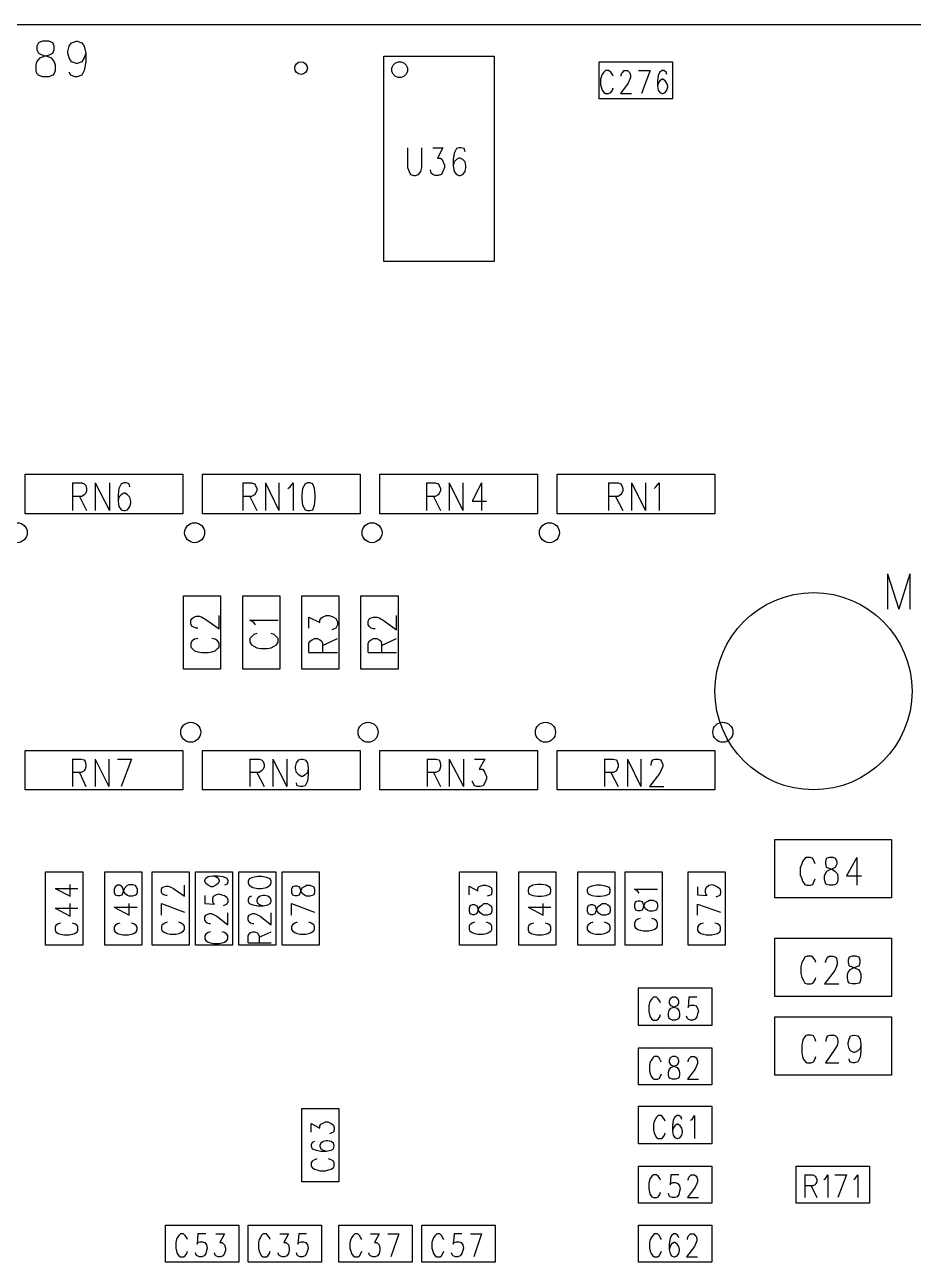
# Model space of a CAD drawing. Extents: x 11.9 to 28.1, y 10.8 to 21.2.
# Drawn here: x 16.382 to 17.509, y 16.211 to 17.78 of the extents above; entities that cross this region are included whole.
import ezdxf

# ---------------------------------------------------------------- set-up
doc = ezdxf.new("R2010")
doc.units = 0
doc.header["$MEASUREMENT"] = 0
doc.layers.add('LAYNR1', color=2, linetype='Continuous')

msp = doc.modelspace()

# ---------------------------------------------------------------- linework, layer by layer
at = {"layer": 'LAYNR1', "color": 7}
for points in [[(18.702, 17.78), (16.345, 17.78)], [(16.404, 17.714), (16.399, 17.716), (16.397, 17.718), (16.396, 17.722), (16.396, 17.729), (16.397, 17.733), (16.401, 17.738), (16.406, 17.74), (16.413, 17.742), (16.417, 17.744), (16.419, 17.748)], [(16.404, 17.759), (16.399, 17.757), (16.397, 17.753), (16.397, 17.748)], [(16.397, 17.748), (16.399, 17.744), (16.403, 17.742), (16.41, 17.74), (16.415, 17.738), (16.419, 17.733), (16.42, 17.729), (16.42, 17.722), (16.419, 17.718), (16.417, 17.716), (16.412, 17.714)], [(16.419, 17.748), (16.419, 17.753), (16.417, 17.757), (16.412, 17.759), (16.404, 17.759)], [(16.447, 17.731), (16.441, 17.733), (16.438, 17.738), (16.436, 17.744), (16.436, 17.746), (16.438, 17.753), (16.441, 17.757), (16.447, 17.759), (16.448, 17.759), (16.454, 17.757), (16.457, 17.753), (16.459, 17.744), (16.459, 17.733), (16.457, 17.722), (16.454, 17.716), (16.448, 17.714)], [(16.448, 17.731), (16.447, 17.731)], [(16.459, 17.744), (16.457, 17.738), (16.454, 17.733), (16.448, 17.731)], [(16.837, 17.74), (16.977, 17.74)], [(16.837, 17.48), (16.837, 17.74)], [(16.977, 17.74), (16.977, 17.48)], [(17.11, 17.733), (17.203, 17.733)], [(17.11, 17.686), (17.11, 17.733)], [(17.203, 17.733), (17.203, 17.686)], [(16.445, 17.714), (16.44, 17.716), (16.438, 17.72)], [(17.128, 17.715), (17.127, 17.717), (17.125, 17.72), (17.122, 17.722), (17.118, 17.722), (17.116, 17.72), (17.114, 17.717), (17.113, 17.715), (17.112, 17.711), (17.112, 17.704), (17.113, 17.7), (17.114, 17.697), (17.116, 17.694), (17.118, 17.693), (17.122, 17.693), (17.125, 17.694), (17.127, 17.697), (17.128, 17.7)], [(17.14, 17.72), (17.142, 17.722), (17.146, 17.722), (17.148, 17.72), (17.149, 17.719), (17.15, 17.716), (17.15, 17.713), (17.149, 17.711), (17.147, 17.706), (17.137, 17.693), (17.151, 17.693)], [(17.138, 17.715), (17.138, 17.716), (17.139, 17.719), (17.14, 17.72)], [(17.16, 17.722), (17.175, 17.722)], [(17.175, 17.722), (17.164, 17.693)], [(17.185, 17.716), (17.184, 17.709), (17.184, 17.702), (17.185, 17.697)], [(17.196, 17.717), (17.195, 17.72), (17.192, 17.722), (17.19, 17.722), (17.187, 17.72), (17.185, 17.716)], [(16.412, 17.714), (16.404, 17.714)], [(16.448, 17.714), (16.445, 17.714)], [(17.185, 17.706), (17.184, 17.702)], [(17.196, 17.706), (17.194, 17.709), (17.191, 17.711), (17.19, 17.711), (17.187, 17.709), (17.185, 17.706)], [(17.196, 17.697), (17.197, 17.701), (17.197, 17.702), (17.196, 17.706)], [(17.203, 17.686), (17.11, 17.686)], [(17.185, 17.697), (17.187, 17.694), (17.19, 17.693), (17.191, 17.693), (17.194, 17.694), (17.196, 17.697)], [(16.867, 17.624), (16.867, 17.599)], [(16.885, 17.599), (16.885, 17.624)], [(16.899, 17.624), (16.912, 17.624)], [(16.912, 17.624), (16.905, 17.611)], [(16.929, 17.623), (16.926, 17.617)], [(16.932, 17.624), (16.929, 17.623)], [(16.935, 17.624), (16.932, 17.624)], [(16.939, 17.623), (16.935, 17.624)], [(16.94, 17.619), (16.939, 17.623)], [(16.905, 17.611), (16.909, 17.611)], [(16.909, 17.611), (16.911, 17.609)], [(16.911, 17.609), (16.912, 17.607)], [(16.912, 17.607), (16.914, 17.602)], [(16.926, 17.617), (16.925, 17.609)], [(16.925, 17.609), (16.925, 17.601)], [(16.926, 17.606), (16.925, 17.601)], [(16.929, 17.609), (16.926, 17.606)], [(16.932, 17.611), (16.929, 17.609)], [(16.934, 17.611), (16.932, 17.611)], [(16.937, 17.609), (16.934, 17.611)], [(16.94, 17.606), (16.937, 17.609)], [(16.941, 17.601), (16.94, 17.606)], [(16.867, 17.599), (16.869, 17.594)], [(16.869, 17.594), (16.871, 17.59)], [(16.871, 17.59), (16.875, 17.589)], [(16.875, 17.589), (16.877, 17.589)], [(16.877, 17.589), (16.881, 17.59)], [(16.881, 17.59), (16.884, 17.594)], [(16.884, 17.594), (16.885, 17.599)], [(16.897, 17.592), (16.896, 17.596)], [(16.899, 17.59), (16.897, 17.592)], [(16.902, 17.589), (16.899, 17.59)], [(16.906, 17.589), (16.902, 17.589)], [(16.91, 17.59), (16.906, 17.589)], [(16.912, 17.594), (16.91, 17.59)], [(16.914, 17.599), (16.912, 17.594)], [(16.914, 17.602), (16.914, 17.599)], [(16.925, 17.601), (16.926, 17.594)], [(16.926, 17.594), (16.929, 17.59)], [(16.929, 17.59), (16.932, 17.589)], [(16.932, 17.589), (16.934, 17.589)], [(16.934, 17.589), (16.937, 17.59)], [(16.937, 17.59), (16.94, 17.594)], [(16.94, 17.594), (16.941, 17.599)], [(16.941, 17.599), (16.941, 17.601)], [(16.977, 17.48), (16.837, 17.48)], [(16.382, 17.21), (16.582, 17.21)], [(16.382, 17.16), (16.382, 17.21)], [(16.442, 17.199), (16.442, 17.164)], [(16.442, 17.199), (16.454, 17.199)], [(16.454, 17.199), (16.457, 17.198)], [(16.457, 17.198), (16.459, 17.196)], [(16.471, 17.199), (16.471, 17.164)], [(16.471, 17.199), (16.489, 17.164)], [(16.489, 17.199), (16.489, 17.164)], [(16.504, 17.198), (16.501, 17.192)], [(16.507, 17.199), (16.504, 17.198)], [(16.51, 17.199), (16.507, 17.199)], [(16.514, 17.198), (16.51, 17.199)], [(16.515, 17.194), (16.514, 17.198)], [(16.582, 17.21), (16.582, 17.16)], [(16.607, 17.21), (16.807, 17.21)], [(16.607, 17.16), (16.607, 17.21)], [(16.658, 17.199), (16.658, 17.164)], [(16.658, 17.199), (16.669, 17.199), (16.673, 17.198), (16.674, 17.196), (16.676, 17.192), (16.676, 17.189), (16.674, 17.186), (16.673, 17.184), (16.669, 17.182), (16.658, 17.182)], [(16.687, 17.199), (16.687, 17.164)], [(16.687, 17.199), (16.704, 17.164)], [(16.704, 17.199), (16.704, 17.164)], [(16.715, 17.192), (16.718, 17.194), (16.722, 17.199), (16.722, 17.164)], [(16.807, 17.21), (16.807, 17.16)], [(16.832, 17.21), (17.032, 17.21)], [(16.832, 17.16), (16.832, 17.21)], [(16.891, 17.199), (16.891, 17.164)], [(16.891, 17.199), (16.902, 17.199)], [(16.902, 17.199), (16.906, 17.198)], [(16.906, 17.198), (16.907, 17.196)], [(16.92, 17.199), (16.92, 17.164)], [(16.92, 17.199), (16.937, 17.164)], [(16.937, 17.199), (16.937, 17.164)], [(16.961, 17.199), (16.949, 17.176)], [(16.961, 17.199), (16.961, 17.164)], [(17.032, 17.21), (17.032, 17.16)], [(17.057, 17.21), (17.257, 17.21)], [(17.057, 17.16), (17.057, 17.21)], [(17.122, 17.199), (17.122, 17.164)], [(17.122, 17.199), (17.134, 17.199)], [(17.134, 17.199), (17.137, 17.198)], [(17.137, 17.198), (17.139, 17.196)], [(17.151, 17.199), (17.151, 17.164)], [(17.151, 17.199), (17.169, 17.164)], [(17.169, 17.199), (17.169, 17.164)], [(17.182, 17.194), (17.186, 17.199)], [(17.186, 17.199), (17.186, 17.164)], [(17.257, 17.21), (17.257, 17.16)], [(16.454, 17.182), (16.442, 17.182)], [(16.451, 17.182), (16.46, 17.164)], [(16.457, 17.184), (16.454, 17.182)], [(16.459, 17.186), (16.457, 17.184)], [(16.459, 17.196), (16.46, 17.192)], [(16.46, 17.189), (16.459, 17.186)], [(16.46, 17.192), (16.46, 17.189)], [(16.501, 17.192), (16.5, 17.184)], [(16.5, 17.184), (16.5, 17.176)], [(16.501, 17.181), (16.5, 17.176)], [(16.504, 17.184), (16.501, 17.181)], [(16.507, 17.186), (16.504, 17.184)], [(16.509, 17.186), (16.507, 17.186)], [(16.512, 17.184), (16.509, 17.186)], [(16.515, 17.181), (16.512, 17.184)], [(16.516, 17.176), (16.515, 17.181)], [(16.667, 17.182), (16.676, 17.164)], [(16.902, 17.182), (16.891, 17.182)], [(16.9, 17.182), (16.909, 17.164)], [(16.906, 17.184), (16.902, 17.182)], [(16.907, 17.186), (16.906, 17.184)], [(16.907, 17.196), (16.909, 17.192)], [(16.909, 17.189), (16.907, 17.186)], [(16.909, 17.192), (16.909, 17.189)], [(17.134, 17.182), (17.122, 17.182)], [(17.131, 17.182), (17.14, 17.164)], [(17.137, 17.184), (17.134, 17.182)], [(17.139, 17.186), (17.137, 17.184)], [(17.139, 17.196), (17.14, 17.192)], [(17.14, 17.189), (17.139, 17.186)], [(17.14, 17.192), (17.14, 17.189)], [(17.18, 17.192), (17.182, 17.194)], [(16.5, 17.176), (16.501, 17.169)], [(16.501, 17.169), (16.504, 17.165)], [(16.504, 17.165), (16.507, 17.164)], [(16.509, 17.164), (16.512, 17.165)], [(16.512, 17.165), (16.515, 17.169)], [(16.515, 17.169), (16.516, 17.174)], [(16.516, 17.174), (16.516, 17.176)], [(16.949, 17.176), (16.967, 17.176)], [(16.582, 17.16), (16.382, 17.16)], [(16.507, 17.164), (16.509, 17.164)], [(16.807, 17.16), (16.607, 17.16)], [(17.032, 17.16), (16.832, 17.16)], [(17.257, 17.16), (17.057, 17.16)], [(17.476, 17.084), (17.476, 17.039)], [(17.476, 17.084), (17.49, 17.039)], [(17.504, 17.084), (17.49, 17.039)], [(17.504, 17.084), (17.504, 17.039)], [(16.583, 16.963), (16.583, 17.056)], [(16.583, 17.056), (16.63, 17.056)], [(16.63, 17.056), (16.63, 16.963)], [(16.658, 16.963), (16.658, 17.056)], [(16.658, 17.056), (16.705, 17.056)], [(16.705, 17.056), (16.705, 16.963)], [(16.733, 16.963), (16.733, 17.056)], [(16.733, 17.056), (16.78, 17.056)], [(16.78, 17.056), (16.78, 16.963)], [(16.808, 16.963), (16.808, 17.056)], [(16.808, 17.056), (16.855, 17.056)], [(16.855, 17.056), (16.855, 16.963)], [(16.592, 17.025), (16.594, 17.027)], [(16.592, 17.02), (16.592, 17.025)], [(16.594, 17.027), (16.596, 17.029)], [(16.596, 17.029), (16.599, 17.03)], [(16.599, 17.03), (16.603, 17.03)], [(16.603, 17.03), (16.606, 17.029)], [(16.606, 17.029), (16.611, 17.026)], [(16.611, 17.026), (16.628, 17.014)], [(16.628, 17.014), (16.628, 17.031)], [(16.674, 17.019), (16.672, 17.022), (16.667, 17.025), (16.703, 17.025)], [(16.742, 17.015), (16.742, 17.029), (16.756, 17.022), (16.756, 17.025), (16.758, 17.028), (16.759, 17.029), (16.764, 17.031), (16.768, 17.031), (16.773, 17.029), (16.776, 17.027), (16.778, 17.023), (16.778, 17.019), (16.776, 17.015), (16.774, 17.014), (16.771, 17.013)], [(16.826, 17.014), (16.824, 17.014), (16.821, 17.015), (16.819, 17.017), (16.817, 17.019), (16.817, 17.024), (16.819, 17.027), (16.821, 17.028), (16.824, 17.029), (16.828, 17.029), (16.831, 17.028), (16.836, 17.025), (16.853, 17.013), (16.853, 17.031)], [(16.594, 17.017), (16.592, 17.02)], [(16.596, 17.016), (16.594, 17.017)], [(16.599, 17.015), (16.596, 17.016)], [(16.601, 17.015), (16.599, 17.015)], [(16.676, 17.008), (16.672, 17.007), (16.669, 17.004), (16.667, 17.002), (16.667, 16.997), (16.669, 16.994), (16.672, 16.992), (16.676, 16.99), (16.681, 16.989), (16.689, 16.989), (16.694, 16.99), (16.698, 16.992), (16.701, 16.994), (16.703, 16.997), (16.703, 17.002), (16.701, 17.004), (16.698, 17.007), (16.694, 17.008)], [(16.594, 16.999), (16.592, 16.996)], [(16.592, 16.996), (16.592, 16.991)], [(16.597, 17.001), (16.594, 16.999)], [(16.601, 17.002), (16.597, 17.001)], [(16.623, 17.001), (16.619, 17.002)], [(16.626, 16.999), (16.623, 17.001)], [(16.628, 16.996), (16.626, 16.999)], [(16.628, 16.991), (16.628, 16.996)], [(16.742, 16.984), (16.742, 16.996), (16.744, 16.999), (16.746, 17), (16.749, 17.002), (16.753, 17.002), (16.756, 17), (16.758, 16.999), (16.759, 16.996), (16.759, 16.984)], [(16.759, 16.993), (16.778, 17.002)], [(16.817, 16.984), (16.817, 16.996), (16.819, 16.999), (16.821, 17), (16.824, 17.002), (16.828, 17.002), (16.831, 17), (16.833, 16.999), (16.834, 16.996), (16.834, 16.984)], [(16.834, 16.993), (16.853, 17.002)], [(16.592, 16.991), (16.594, 16.989)], [(16.594, 16.989), (16.597, 16.986)], [(16.597, 16.986), (16.601, 16.985)], [(16.601, 16.985), (16.606, 16.984)], [(16.606, 16.984), (16.614, 16.984)], [(16.614, 16.984), (16.619, 16.985)], [(16.619, 16.985), (16.623, 16.986)], [(16.623, 16.986), (16.626, 16.989)], [(16.626, 16.989), (16.628, 16.991)], [(16.742, 16.984), (16.778, 16.984)], [(16.817, 16.984), (16.853, 16.984)], [(16.63, 16.963), (16.583, 16.963)], [(16.705, 16.963), (16.658, 16.963)], [(16.78, 16.963), (16.733, 16.963)], [(16.855, 16.963), (16.808, 16.963)], [(16.382, 16.81), (16.382, 16.86)], [(16.382, 16.86), (16.582, 16.86)], [(16.582, 16.86), (16.582, 16.81)], [(16.607, 16.81), (16.607, 16.86)], [(16.607, 16.86), (16.807, 16.86)], [(16.807, 16.86), (16.807, 16.81)], [(16.832, 16.81), (16.832, 16.86)], [(16.832, 16.86), (17.032, 16.86)], [(17.032, 16.86), (17.032, 16.81)], [(17.057, 16.81), (17.057, 16.86)], [(17.057, 16.86), (17.257, 16.86)], [(17.257, 16.86), (17.257, 16.81)], [(16.442, 16.849), (16.442, 16.814)], [(16.442, 16.849), (16.453, 16.849), (16.457, 16.848), (16.458, 16.846), (16.459, 16.842), (16.459, 16.839), (16.458, 16.836), (16.457, 16.834), (16.453, 16.832), (16.442, 16.832)], [(16.471, 16.849), (16.471, 16.814)], [(16.471, 16.849), (16.488, 16.814)], [(16.488, 16.849), (16.488, 16.814)], [(16.499, 16.849), (16.517, 16.849)], [(16.517, 16.849), (16.504, 16.814)], [(16.667, 16.849), (16.667, 16.814)], [(16.667, 16.849), (16.679, 16.849)], [(16.679, 16.849), (16.682, 16.848)], [(16.682, 16.848), (16.684, 16.846)], [(16.684, 16.836), (16.682, 16.834)], [(16.684, 16.846), (16.685, 16.842)], [(16.685, 16.839), (16.684, 16.836)], [(16.685, 16.842), (16.685, 16.839)], [(16.696, 16.849), (16.696, 16.814)], [(16.696, 16.849), (16.714, 16.814)], [(16.714, 16.849), (16.714, 16.814)], [(16.725, 16.839), (16.726, 16.844)], [(16.725, 16.837), (16.725, 16.839)], [(16.726, 16.832), (16.725, 16.837)], [(16.726, 16.844), (16.729, 16.848)], [(16.729, 16.848), (16.732, 16.849)], [(16.732, 16.849), (16.734, 16.849)], [(16.734, 16.849), (16.737, 16.848)], [(16.737, 16.848), (16.74, 16.844)], [(16.74, 16.844), (16.741, 16.837)], [(16.741, 16.837), (16.74, 16.832)], [(16.741, 16.837), (16.741, 16.829)], [(16.892, 16.849), (16.892, 16.814)], [(16.892, 16.849), (16.903, 16.849), (16.907, 16.848), (16.908, 16.846), (16.909, 16.842), (16.909, 16.839), (16.908, 16.836), (16.907, 16.834), (16.903, 16.832), (16.892, 16.832)], [(16.92, 16.849), (16.92, 16.814)], [(16.92, 16.849), (16.938, 16.814)], [(16.938, 16.849), (16.938, 16.814)], [(16.952, 16.849), (16.965, 16.849), (16.958, 16.836), (16.962, 16.836), (16.964, 16.834), (16.965, 16.832), (16.967, 16.827), (16.967, 16.824), (16.965, 16.819), (16.963, 16.815), (16.959, 16.814), (16.955, 16.814), (16.952, 16.815), (16.951, 16.817), (16.949, 16.821)], [(17.117, 16.849), (17.117, 16.814)], [(17.117, 16.849), (17.128, 16.849), (17.132, 16.848), (17.133, 16.846), (17.134, 16.842), (17.134, 16.839), (17.133, 16.836), (17.132, 16.834), (17.128, 16.832), (17.117, 16.832)], [(17.146, 16.849), (17.146, 16.814)], [(17.146, 16.849), (17.163, 16.814)], [(17.163, 16.849), (17.163, 16.814)], [(17.176, 16.841), (17.176, 16.842), (17.177, 16.846), (17.178, 16.848), (17.181, 16.849), (17.185, 16.849), (17.188, 16.848), (17.189, 16.846), (17.191, 16.842), (17.191, 16.839), (17.189, 16.836), (17.187, 16.831), (17.174, 16.814), (17.192, 16.814)], [(16.451, 16.832), (16.459, 16.814)], [(16.679, 16.832), (16.667, 16.832)], [(16.676, 16.832), (16.685, 16.814)], [(16.682, 16.834), (16.679, 16.832)], [(16.729, 16.829), (16.726, 16.832)], [(16.732, 16.827), (16.729, 16.829)], [(16.734, 16.827), (16.732, 16.827)], [(16.737, 16.829), (16.734, 16.827)], [(16.74, 16.832), (16.737, 16.829)], [(16.74, 16.821), (16.737, 16.815)], [(16.741, 16.829), (16.74, 16.821)], [(16.9, 16.832), (16.909, 16.814)], [(17.125, 16.832), (17.134, 16.814)], [(16.582, 16.81), (16.382, 16.81)], [(16.807, 16.81), (16.607, 16.81)], [(16.727, 16.815), (16.726, 16.819)], [(16.731, 16.814), (16.727, 16.815)], [(16.734, 16.814), (16.731, 16.814)], [(16.737, 16.815), (16.734, 16.814)], [(17.032, 16.81), (16.832, 16.81)], [(17.257, 16.81), (17.057, 16.81)], [(17.333, 16.747), (17.481, 16.747)], [(17.333, 16.673), (17.333, 16.747)], [(17.481, 16.747), (17.481, 16.673)], [(17.384, 16.716), (17.383, 16.719), (17.381, 16.723), (17.378, 16.724), (17.373, 16.724), (17.371, 16.723), (17.368, 16.719), (17.367, 16.716), (17.365, 16.711), (17.365, 16.702), (17.367, 16.697), (17.368, 16.694), (17.371, 16.69), (17.373, 16.689), (17.378, 16.689), (17.381, 16.69), (17.383, 16.694), (17.384, 16.697)], [(17.437, 16.724), (17.424, 16.701), (17.443, 16.701)], [(17.437, 16.724), (17.437, 16.689)], [(16.408, 16.613), (16.408, 16.706)], [(16.408, 16.706), (16.455, 16.706)], [(16.455, 16.706), (16.455, 16.613)], [(16.483, 16.613), (16.483, 16.706)], [(16.483, 16.706), (16.53, 16.706)], [(16.53, 16.706), (16.53, 16.613)], [(16.543, 16.613), (16.543, 16.706)], [(16.543, 16.706), (16.59, 16.706)], [(16.59, 16.706), (16.59, 16.613)], [(16.598, 16.613), (16.598, 16.706)], [(16.598, 16.706), (16.645, 16.706)], [(16.61, 16.694), (16.61, 16.695), (16.611, 16.698), (16.614, 16.7), (16.62, 16.701), (16.627, 16.701), (16.633, 16.7), (16.638, 16.698), (16.639, 16.695), (16.639, 16.693), (16.638, 16.69), (16.635, 16.689)], [(16.62, 16.701), (16.624, 16.7), (16.627, 16.698), (16.628, 16.695), (16.628, 16.694)], [(16.645, 16.706), (16.645, 16.613)], [(16.653, 16.613), (16.653, 16.706)], [(16.653, 16.706), (16.7, 16.706)], [(16.694, 16.694), (16.693, 16.697), (16.688, 16.699), (16.682, 16.7), (16.677, 16.7), (16.671, 16.699), (16.666, 16.697), (16.665, 16.694)], [(16.7, 16.706), (16.7, 16.613)], [(16.708, 16.613), (16.708, 16.706)], [(16.708, 16.706), (16.755, 16.706)], [(16.755, 16.706), (16.755, 16.613)], [(16.933, 16.613), (16.933, 16.706)], [(16.933, 16.706), (16.98, 16.706)], [(16.98, 16.706), (16.98, 16.613)], [(17.008, 16.613), (17.008, 16.706)], [(17.008, 16.706), (17.055, 16.706)], [(17.055, 16.706), (17.055, 16.613)], [(17.083, 16.613), (17.083, 16.706)], [(17.083, 16.706), (17.13, 16.706)], [(17.13, 16.706), (17.13, 16.613)], [(17.143, 16.613), (17.143, 16.706)], [(17.143, 16.706), (17.19, 16.706)], [(17.19, 16.706), (17.19, 16.613)], [(17.223, 16.613), (17.223, 16.706)], [(17.223, 16.706), (17.27, 16.706)], [(17.27, 16.706), (17.27, 16.613)], [(16.42, 16.685), (16.439, 16.675), (16.439, 16.69)], [(16.42, 16.685), (16.449, 16.685)], [(16.562, 16.676), (16.561, 16.676), (16.558, 16.677), (16.556, 16.678), (16.555, 16.68), (16.555, 16.684), (16.556, 16.686), (16.558, 16.687), (16.561, 16.688), (16.563, 16.688), (16.566, 16.687), (16.57, 16.685), (16.584, 16.675), (16.584, 16.689)], [(16.628, 16.694), (16.627, 16.691), (16.624, 16.689), (16.62, 16.687), (16.618, 16.687), (16.614, 16.689), (16.611, 16.691), (16.61, 16.694)], [(16.665, 16.692), (16.666, 16.689), (16.671, 16.686), (16.677, 16.685), (16.682, 16.685), (16.688, 16.686), (16.693, 16.689), (16.694, 16.692), (16.694, 16.694)], [(16.665, 16.694), (16.665, 16.692)], [(16.945, 16.677), (16.945, 16.688), (16.956, 16.682), (16.956, 16.685), (16.957, 16.687), (16.959, 16.688), (16.963, 16.689), (16.966, 16.689), (16.97, 16.688), (16.973, 16.686), (16.974, 16.683), (16.974, 16.68), (16.973, 16.677), (16.971, 16.676), (16.968, 16.675)], [(17.161, 16.679), (17.159, 16.681), (17.155, 16.684), (17.184, 16.684)], [(17.235, 16.687), (17.235, 16.677), (17.247, 16.676), (17.246, 16.677), (17.245, 16.68), (17.245, 16.683), (17.246, 16.686), (17.249, 16.689), (17.253, 16.69), (17.256, 16.689), (17.26, 16.687), (17.263, 16.685), (17.264, 16.682)], [(17.264, 16.682), (17.264, 16.679), (17.263, 16.676), (17.261, 16.675), (17.258, 16.674)], [(16.42, 16.66), (16.439, 16.65), (16.439, 16.666)], [(16.495, 16.661), (16.514, 16.651), (16.514, 16.666)], [(16.555, 16.666), (16.584, 16.655)], [(16.555, 16.651), (16.555, 16.666)], [(16.61, 16.676), (16.61, 16.666), (16.622, 16.665), (16.621, 16.666), (16.62, 16.669), (16.62, 16.672), (16.621, 16.675), (16.624, 16.677), (16.628, 16.678), (16.631, 16.677), (16.635, 16.676), (16.638, 16.674), (16.639, 16.671)], [(16.639, 16.671), (16.639, 16.668), (16.638, 16.665), (16.636, 16.664), (16.633, 16.663)], [(16.665, 16.671), (16.665, 16.669), (16.666, 16.666), (16.671, 16.664), (16.677, 16.663), (16.684, 16.663), (16.69, 16.664), (16.693, 16.666), (16.694, 16.669), (16.694, 16.67), (16.693, 16.673), (16.69, 16.675), (16.686, 16.676), (16.684, 16.676), (16.68, 16.675), (16.677, 16.673), (16.676, 16.67), (16.676, 16.669), (16.677, 16.666), (16.68, 16.664), (16.684, 16.663)], [(16.669, 16.675), (16.666, 16.674), (16.665, 16.671)], [(16.72, 16.666), (16.749, 16.655)], [(16.72, 16.651), (16.72, 16.666)], [(17.02, 16.661), (17.039, 16.651), (17.039, 16.666)], [(17.166, 16.66), (17.167, 16.664), (17.169, 16.667), (17.172, 16.669), (17.174, 16.67), (17.178, 16.67), (17.181, 16.669), (17.183, 16.668), (17.184, 16.665), (17.184, 16.661), (17.183, 16.658), (17.181, 16.657), (17.178, 16.656), (17.174, 16.656), (17.172, 16.657), (17.169, 16.659), (17.167, 16.662), (17.166, 16.666), (17.165, 16.668), (17.162, 16.669), (17.159, 16.669), (17.156, 16.668), (17.155, 16.665), (17.155, 16.661)], [(17.235, 16.665), (17.264, 16.655)], [(17.235, 16.651), (17.235, 16.665)], [(17.481, 16.673), (17.333, 16.673)], [(16.42, 16.66), (16.449, 16.66)], [(16.495, 16.661), (16.524, 16.661)], [(16.61, 16.649), (16.611, 16.651), (16.613, 16.652), (16.616, 16.653), (16.618, 16.653), (16.621, 16.652), (16.625, 16.65), (16.639, 16.639), (16.639, 16.654)], [(16.617, 16.64), (16.616, 16.64), (16.613, 16.641), (16.611, 16.642), (16.61, 16.645), (16.61, 16.649)], [(16.665, 16.649), (16.666, 16.651), (16.668, 16.652), (16.671, 16.653), (16.673, 16.653), (16.676, 16.652), (16.68, 16.65), (16.694, 16.639), (16.694, 16.654)], [(16.672, 16.64), (16.671, 16.64), (16.668, 16.641), (16.666, 16.642), (16.665, 16.645), (16.665, 16.649)], [(17.02, 16.661), (17.049, 16.661)], [(17.155, 16.661), (17.156, 16.658), (17.159, 16.657), (17.162, 16.657), (17.165, 16.658), (17.166, 16.66)], [(16.427, 16.641), (16.424, 16.64), (16.421, 16.638), (16.42, 16.636), (16.42, 16.632), (16.421, 16.63), (16.424, 16.628), (16.427, 16.627), (16.431, 16.626), (16.438, 16.626), (16.442, 16.627), (16.445, 16.628), (16.448, 16.63), (16.449, 16.632), (16.449, 16.636), (16.448, 16.638), (16.445, 16.64), (16.442, 16.641)], [(16.502, 16.641), (16.499, 16.64), (16.496, 16.638), (16.495, 16.636), (16.495, 16.632), (16.496, 16.63), (16.499, 16.628), (16.502, 16.627), (16.506, 16.626)], [(16.513, 16.626), (16.517, 16.627), (16.52, 16.628), (16.523, 16.63), (16.524, 16.632), (16.524, 16.636), (16.523, 16.638), (16.52, 16.64), (16.517, 16.641)], [(16.562, 16.642), (16.559, 16.641), (16.556, 16.639), (16.555, 16.637), (16.555, 16.633), (16.556, 16.631), (16.559, 16.629), (16.562, 16.628), (16.566, 16.627), (16.573, 16.627), (16.577, 16.628), (16.58, 16.629), (16.583, 16.631), (16.584, 16.633), (16.584, 16.637), (16.583, 16.639), (16.58, 16.641), (16.577, 16.642)], [(16.727, 16.642), (16.724, 16.641), (16.721, 16.639), (16.72, 16.637), (16.72, 16.633), (16.721, 16.631), (16.724, 16.629), (16.727, 16.628), (16.731, 16.627), (16.738, 16.627), (16.742, 16.628), (16.745, 16.629), (16.748, 16.631), (16.749, 16.633), (16.749, 16.637), (16.748, 16.639), (16.745, 16.641), (16.742, 16.642)], [(16.952, 16.642), (16.949, 16.641), (16.946, 16.639), (16.945, 16.637), (16.945, 16.633), (16.946, 16.631), (16.949, 16.629), (16.952, 16.628), (16.956, 16.627), (16.963, 16.627), (16.967, 16.628), (16.97, 16.629), (16.973, 16.631), (16.974, 16.633), (16.974, 16.637), (16.973, 16.639), (16.97, 16.641), (16.967, 16.642)], [(17.027, 16.641), (17.024, 16.64), (17.021, 16.638), (17.02, 16.636), (17.02, 16.632), (17.021, 16.63), (17.024, 16.628), (17.027, 16.627), (17.031, 16.626)], [(17.038, 16.626), (17.042, 16.627), (17.045, 16.628), (17.048, 16.63), (17.049, 16.632), (17.049, 16.636), (17.048, 16.638), (17.045, 16.64), (17.042, 16.641)], [(17.102, 16.642), (17.099, 16.641), (17.096, 16.639), (17.095, 16.637), (17.095, 16.633), (17.096, 16.631), (17.099, 16.629), (17.102, 16.628), (17.106, 16.627), (17.113, 16.627), (17.117, 16.628), (17.12, 16.629), (17.123, 16.631), (17.124, 16.633), (17.124, 16.637), (17.123, 16.639), (17.12, 16.641), (17.117, 16.642)], [(17.162, 16.647), (17.159, 16.646), (17.156, 16.644), (17.155, 16.641), (17.155, 16.637)], [(17.155, 16.637), (17.156, 16.635), (17.159, 16.633), (17.162, 16.632), (17.166, 16.631), (17.173, 16.631), (17.177, 16.632), (17.18, 16.633), (17.183, 16.635), (17.184, 16.637)], [(17.184, 16.637), (17.184, 16.641), (17.183, 16.644), (17.18, 16.646), (17.177, 16.647)], [(17.242, 16.641), (17.239, 16.64), (17.236, 16.638), (17.235, 16.636), (17.235, 16.632), (17.236, 16.63), (17.239, 16.628), (17.242, 16.627), (17.246, 16.626)], [(17.253, 16.626), (17.257, 16.627), (17.26, 16.628), (17.263, 16.63), (17.264, 16.632), (17.264, 16.636), (17.263, 16.638), (17.26, 16.64), (17.257, 16.641)], [(16.506, 16.626), (16.513, 16.626)], [(16.617, 16.63), (16.614, 16.629), (16.611, 16.627), (16.61, 16.625), (16.61, 16.621), (16.611, 16.619), (16.614, 16.617), (16.617, 16.616), (16.621, 16.615)], [(16.628, 16.615), (16.632, 16.616), (16.635, 16.617), (16.638, 16.619), (16.639, 16.621), (16.639, 16.625), (16.638, 16.627), (16.635, 16.629), (16.632, 16.63)], [(16.665, 16.616), (16.665, 16.625), (16.666, 16.628), (16.668, 16.629), (16.671, 16.63), (16.673, 16.63), (16.676, 16.629), (16.677, 16.628), (16.679, 16.625), (16.679, 16.616)], [(16.665, 16.616), (16.694, 16.616)], [(16.679, 16.623), (16.694, 16.63)], [(17.031, 16.626), (17.038, 16.626)], [(17.246, 16.626), (17.253, 16.626)], [(17.333, 16.622), (17.481, 16.622)], [(17.333, 16.548), (17.333, 16.622)], [(17.481, 16.622), (17.481, 16.548)], [(16.455, 16.613), (16.408, 16.613)], [(16.53, 16.613), (16.483, 16.613)], [(16.59, 16.613), (16.543, 16.613)], [(16.645, 16.613), (16.598, 16.613)], [(16.621, 16.615), (16.628, 16.615)], [(16.7, 16.613), (16.653, 16.613)], [(16.755, 16.613), (16.708, 16.613)], [(16.98, 16.613), (16.933, 16.613)], [(17.055, 16.613), (17.008, 16.613)], [(17.13, 16.613), (17.083, 16.613)], [(17.19, 16.613), (17.143, 16.613)], [(17.27, 16.613), (17.223, 16.613)], [(17.367, 16.591), (17.366, 16.586)], [(17.366, 16.586), (17.366, 16.577)], [(17.369, 16.594), (17.367, 16.591)], [(17.371, 16.598), (17.369, 16.594)], [(17.374, 16.599), (17.371, 16.598)], [(17.379, 16.599), (17.374, 16.599)], [(17.381, 16.598), (17.379, 16.599)], [(17.384, 16.594), (17.381, 16.598)], [(17.385, 16.591), (17.384, 16.594)], [(17.397, 16.592), (17.399, 16.596)], [(17.397, 16.591), (17.397, 16.592)], [(17.399, 16.596), (17.4, 16.598)], [(17.4, 16.598), (17.402, 16.599)], [(17.402, 16.599), (17.407, 16.599)], [(17.407, 16.599), (17.41, 16.598)], [(17.411, 16.586), (17.409, 16.581)], [(17.41, 16.598), (17.411, 16.596)], [(17.411, 16.596), (17.412, 16.592)], [(17.412, 16.589), (17.411, 16.586)], [(17.412, 16.592), (17.412, 16.589)], [(17.427, 16.598), (17.426, 16.594)], [(17.426, 16.594), (17.426, 16.591)], [(17.426, 16.591), (17.427, 16.587)], [(17.431, 16.599), (17.427, 16.598)], [(17.427, 16.587), (17.43, 16.586)], [(17.43, 16.586), (17.435, 16.584)], [(17.436, 16.599), (17.431, 16.599)], [(17.432, 16.584), (17.437, 16.586)], [(17.44, 16.598), (17.436, 16.599)], [(17.437, 16.586), (17.44, 16.587)], [(17.441, 16.594), (17.44, 16.598)], [(17.44, 16.587), (17.441, 16.591)], [(17.441, 16.591), (17.441, 16.594)], [(17.366, 16.577), (17.367, 16.572)], [(17.367, 16.572), (17.369, 16.569)], [(17.369, 16.569), (17.371, 16.565)], [(17.381, 16.565), (17.384, 16.569)], [(17.384, 16.569), (17.385, 16.572)], [(17.409, 16.581), (17.396, 16.564)], [(17.425, 16.576), (17.426, 16.579)], [(17.425, 16.571), (17.425, 16.576)], [(17.426, 16.567), (17.425, 16.571)], [(17.426, 16.579), (17.429, 16.582)], [(17.429, 16.582), (17.432, 16.584)], [(17.435, 16.584), (17.439, 16.582)], [(17.439, 16.582), (17.441, 16.579)], [(17.441, 16.579), (17.442, 16.576)], [(17.442, 16.571), (17.441, 16.567)], [(17.442, 16.576), (17.442, 16.571)], [(17.16, 16.559), (17.253, 16.559)], [(17.16, 16.511), (17.16, 16.559)], [(17.253, 16.559), (17.253, 16.511)], [(17.371, 16.565), (17.374, 16.564)], [(17.374, 16.564), (17.379, 16.564)], [(17.379, 16.564), (17.381, 16.565)], [(17.396, 16.564), (17.414, 16.564)], [(17.427, 16.565), (17.426, 16.567)], [(17.431, 16.564), (17.427, 16.565)], [(17.436, 16.564), (17.431, 16.564)], [(17.44, 16.565), (17.436, 16.564)], [(17.441, 16.567), (17.44, 16.565)], [(17.188, 16.54), (17.187, 16.542), (17.185, 16.545), (17.183, 16.547), (17.179, 16.547), (17.177, 16.545), (17.175, 16.542), (17.174, 16.54), (17.173, 16.536), (17.173, 16.529), (17.174, 16.525), (17.175, 16.522), (17.177, 16.519), (17.179, 16.518), (17.183, 16.518), (17.185, 16.519), (17.187, 16.522), (17.188, 16.525)], [(17.234, 16.547), (17.224, 16.547), (17.223, 16.534), (17.224, 16.536), (17.227, 16.537), (17.23, 16.537), (17.233, 16.536), (17.235, 16.533), (17.236, 16.529), (17.235, 16.526), (17.234, 16.522), (17.232, 16.519), (17.229, 16.518), (17.226, 16.518), (17.223, 16.519), (17.222, 16.52), (17.221, 16.523)], [(17.481, 16.548), (17.333, 16.548)], [(17.333, 16.522), (17.481, 16.522)], [(17.333, 16.448), (17.333, 16.522)], [(17.481, 16.522), (17.481, 16.448)], [(17.253, 16.511), (17.16, 16.511)], [(17.385, 16.491), (17.384, 16.494), (17.382, 16.498), (17.379, 16.499), (17.374, 16.499), (17.372, 16.498), (17.369, 16.494), (17.368, 16.491), (17.367, 16.486), (17.367, 16.477), (17.368, 16.472), (17.369, 16.469), (17.372, 16.465), (17.374, 16.464), (17.379, 16.464), (17.382, 16.465), (17.384, 16.469), (17.385, 16.472)], [(17.398, 16.491), (17.398, 16.492), (17.399, 16.496), (17.4, 16.498), (17.403, 16.499), (17.408, 16.499), (17.41, 16.498), (17.412, 16.496), (17.413, 16.492), (17.413, 16.489), (17.412, 16.486), (17.409, 16.481), (17.397, 16.464), (17.414, 16.464)], [(17.442, 16.487), (17.441, 16.482), (17.438, 16.479), (17.434, 16.477), (17.433, 16.477), (17.429, 16.479), (17.427, 16.482), (17.426, 16.487), (17.426, 16.489), (17.427, 16.494), (17.429, 16.498), (17.433, 16.499), (17.434, 16.499), (17.438, 16.498), (17.441, 16.494), (17.442, 16.487), (17.442, 16.479), (17.441, 16.471), (17.438, 16.465), (17.434, 16.464), (17.432, 16.464), (17.428, 16.465), (17.427, 16.469)], [(17.16, 16.483), (17.253, 16.483)], [(17.16, 16.436), (17.16, 16.483)], [(17.253, 16.483), (17.253, 16.436)], [(17.189, 16.465), (17.188, 16.467), (17.186, 16.47), (17.184, 16.472), (17.18, 16.472), (17.178, 16.47), (17.176, 16.467), (17.175, 16.465), (17.174, 16.461), (17.174, 16.454), (17.175, 16.45), (17.176, 16.447), (17.178, 16.444), (17.18, 16.443), (17.184, 16.443), (17.186, 16.444), (17.188, 16.447), (17.189, 16.45)], [(17.203, 16.472), (17.2, 16.47), (17.199, 16.467), (17.199, 16.465), (17.2, 16.462), (17.202, 16.461), (17.206, 16.459), (17.209, 16.458), (17.211, 16.455), (17.212, 16.452)], [(17.201, 16.458), (17.204, 16.459), (17.208, 16.461), (17.21, 16.462), (17.211, 16.465), (17.211, 16.467), (17.21, 16.47), (17.207, 16.472), (17.203, 16.472)], [(17.235, 16.463), (17.234, 16.461), (17.232, 16.456), (17.222, 16.443), (17.236, 16.443)], [(17.223, 16.465), (17.223, 16.466), (17.224, 16.469)], [(17.224, 16.469), (17.225, 16.47), (17.227, 16.472), (17.231, 16.472), (17.233, 16.47), (17.234, 16.469), (17.235, 16.466)], [(17.235, 16.466), (17.235, 16.463)], [(17.212, 16.448), (17.211, 16.445), (17.21, 16.444), (17.207, 16.443), (17.203, 16.443), (17.2, 16.444), (17.199, 16.445), (17.198, 16.448), (17.198, 16.452), (17.199, 16.455), (17.201, 16.458)], [(17.212, 16.452), (17.212, 16.448)], [(17.481, 16.448), (17.333, 16.448)], [(17.253, 16.436), (17.16, 16.436)], [(16.733, 16.313), (16.733, 16.406)], [(16.733, 16.406), (16.78, 16.406)], [(16.78, 16.406), (16.78, 16.313)], [(17.16, 16.409), (17.253, 16.409)], [(17.16, 16.361), (17.16, 16.409)], [(17.194, 16.39), (17.193, 16.392), (17.191, 16.395), (17.189, 16.397), (17.185, 16.397), (17.183, 16.395), (17.181, 16.392), (17.18, 16.39), (17.179, 16.386)], [(17.215, 16.392), (17.214, 16.395), (17.211, 16.397), (17.209, 16.397), (17.206, 16.395), (17.204, 16.391), (17.203, 16.384), (17.203, 16.377), (17.204, 16.372), (17.206, 16.369), (17.209, 16.368), (17.21, 16.368), (17.213, 16.369), (17.215, 16.372), (17.216, 16.376), (17.216, 16.377), (17.215, 16.381), (17.213, 16.384), (17.21, 16.386), (17.209, 16.386), (17.206, 16.384), (17.204, 16.381), (17.203, 16.377)], [(17.226, 16.391), (17.228, 16.392), (17.231, 16.397), (17.231, 16.368)], [(17.253, 16.409), (17.253, 16.361)], [(16.745, 16.376), (16.745, 16.387), (16.756, 16.381), (16.756, 16.384), (16.757, 16.386), (16.759, 16.387), (16.763, 16.389), (16.766, 16.389), (16.77, 16.387), (16.773, 16.385), (16.774, 16.382)], [(16.774, 16.382), (16.774, 16.379), (16.773, 16.376), (16.771, 16.375), (16.768, 16.374)], [(17.179, 16.386), (17.179, 16.379)], [(16.745, 16.36), (16.745, 16.358), (16.746, 16.355), (16.751, 16.353), (16.757, 16.352), (16.764, 16.352), (16.77, 16.353), (16.773, 16.355), (16.774, 16.358), (16.774, 16.359), (16.773, 16.362), (16.77, 16.364), (16.766, 16.365), (16.764, 16.365), (16.76, 16.364), (16.757, 16.362), (16.756, 16.359), (16.756, 16.358), (16.757, 16.355), (16.76, 16.353), (16.764, 16.352)], [(17.179, 16.379), (17.18, 16.375), (17.181, 16.372), (17.183, 16.369), (17.185, 16.368), (17.189, 16.368), (17.191, 16.369), (17.193, 16.372), (17.194, 16.375)], [(16.749, 16.364), (16.746, 16.363), (16.745, 16.36)], [(17.253, 16.361), (17.16, 16.361)], [(16.752, 16.342), (16.749, 16.341), (16.746, 16.339), (16.745, 16.337)], [(16.745, 16.337), (16.745, 16.333), (16.746, 16.331), (16.749, 16.329), (16.752, 16.328), (16.756, 16.327), (16.763, 16.327), (16.767, 16.328), (16.77, 16.329), (16.773, 16.331), (16.774, 16.333), (16.774, 16.337)], [(16.774, 16.337), (16.773, 16.339), (16.77, 16.341), (16.767, 16.342)], [(17.16, 16.333), (17.253, 16.333)], [(17.16, 16.286), (17.16, 16.333)], [(17.188, 16.315), (17.187, 16.317), (17.185, 16.32), (17.183, 16.322), (17.179, 16.322), (17.177, 16.32), (17.175, 16.317), (17.174, 16.315), (17.173, 16.311), (17.173, 16.304), (17.174, 16.3), (17.175, 16.297), (17.177, 16.294), (17.179, 16.293), (17.183, 16.293), (17.185, 16.294), (17.187, 16.297), (17.188, 16.3)], [(17.211, 16.322), (17.201, 16.322), (17.2, 16.309), (17.201, 16.311), (17.204, 16.312), (17.207, 16.312), (17.21, 16.311), (17.212, 16.308), (17.213, 16.304), (17.212, 16.301), (17.211, 16.297), (17.209, 16.294), (17.206, 16.293), (17.203, 16.293), (17.2, 16.294), (17.199, 16.295), (17.198, 16.298)], [(17.223, 16.315), (17.223, 16.316), (17.224, 16.319), (17.225, 16.32), (17.227, 16.322), (17.231, 16.322), (17.233, 16.32), (17.234, 16.319), (17.235, 16.316), (17.235, 16.313), (17.234, 16.311), (17.232, 16.306), (17.222, 16.293), (17.236, 16.293)], [(17.253, 16.333), (17.253, 16.286)], [(17.36, 16.286), (17.36, 16.333)], [(17.36, 16.333), (17.453, 16.333)], [(17.371, 16.322), (17.371, 16.293)], [(17.371, 16.322), (17.381, 16.322), (17.384, 16.32), (17.385, 16.319), (17.386, 16.316), (17.386, 16.313), (17.385, 16.311), (17.384, 16.309), (17.381, 16.308), (17.371, 16.308)], [(17.395, 16.316), (17.397, 16.317), (17.4, 16.322), (17.4, 16.293)], [(17.409, 16.322), (17.424, 16.322)], [(17.424, 16.322), (17.413, 16.293)], [(17.435, 16.317), (17.438, 16.322), (17.438, 16.293)], [(17.453, 16.333), (17.453, 16.286)], [(16.78, 16.313), (16.733, 16.313)], [(17.379, 16.308), (17.386, 16.293)], [(17.433, 16.316), (17.435, 16.317)], [(17.253, 16.286), (17.16, 16.286)], [(17.453, 16.286), (17.36, 16.286)], [(16.56, 16.258), (16.653, 16.258)], [(16.56, 16.211), (16.56, 16.258)], [(16.653, 16.258), (16.653, 16.211)], [(16.665, 16.258), (16.758, 16.258)], [(16.665, 16.211), (16.665, 16.258)], [(16.758, 16.258), (16.758, 16.211)], [(16.78, 16.211), (16.78, 16.258)], [(16.78, 16.258), (16.873, 16.258)], [(16.873, 16.258), (16.873, 16.211)], [(16.885, 16.211), (16.885, 16.258)], [(16.885, 16.258), (16.978, 16.258)], [(16.978, 16.258), (16.978, 16.211)], [(17.16, 16.258), (17.253, 16.258)], [(17.16, 16.211), (17.16, 16.258)], [(17.253, 16.258), (17.253, 16.211)], [(16.588, 16.24), (16.587, 16.242), (16.585, 16.245), (16.583, 16.247), (16.579, 16.247), (16.577, 16.245), (16.575, 16.242), (16.574, 16.24), (16.573, 16.236), (16.573, 16.229), (16.574, 16.225), (16.575, 16.222), (16.577, 16.219), (16.579, 16.218), (16.583, 16.218), (16.585, 16.219), (16.587, 16.222), (16.588, 16.225)], [(16.611, 16.247), (16.601, 16.247), (16.6, 16.234), (16.601, 16.236), (16.604, 16.237), (16.607, 16.237), (16.61, 16.236), (16.612, 16.233), (16.613, 16.229), (16.612, 16.226), (16.611, 16.222), (16.609, 16.219), (16.606, 16.218), (16.603, 16.218), (16.6, 16.219), (16.599, 16.22), (16.598, 16.223)], [(16.624, 16.247), (16.635, 16.247), (16.629, 16.236), (16.632, 16.236), (16.634, 16.234), (16.635, 16.233), (16.636, 16.229), (16.636, 16.226), (16.635, 16.222), (16.633, 16.219), (16.63, 16.218), (16.627, 16.218), (16.624, 16.219), (16.623, 16.22), (16.622, 16.223)], [(16.693, 16.24), (16.692, 16.242), (16.69, 16.245), (16.688, 16.247), (16.684, 16.247), (16.682, 16.245), (16.68, 16.242), (16.679, 16.24), (16.678, 16.236), (16.678, 16.229), (16.679, 16.225), (16.68, 16.222), (16.682, 16.219), (16.684, 16.218), (16.688, 16.218), (16.69, 16.219), (16.692, 16.222), (16.693, 16.225)], [(16.705, 16.247), (16.716, 16.247), (16.71, 16.236), (16.713, 16.236), (16.715, 16.234), (16.716, 16.233), (16.717, 16.229), (16.717, 16.226), (16.716, 16.222), (16.714, 16.219), (16.711, 16.218), (16.708, 16.218), (16.705, 16.219), (16.704, 16.22), (16.703, 16.223)], [(16.739, 16.247), (16.729, 16.247), (16.728, 16.234), (16.729, 16.236), (16.732, 16.237), (16.735, 16.237), (16.738, 16.236), (16.74, 16.233), (16.741, 16.229), (16.74, 16.226), (16.739, 16.222), (16.737, 16.219), (16.734, 16.218), (16.731, 16.218), (16.728, 16.219), (16.727, 16.22), (16.726, 16.223)], [(16.809, 16.24), (16.808, 16.242), (16.806, 16.245), (16.804, 16.247), (16.8, 16.247), (16.798, 16.245), (16.796, 16.242), (16.795, 16.24), (16.794, 16.236), (16.794, 16.229), (16.795, 16.225), (16.796, 16.222), (16.798, 16.219), (16.8, 16.218), (16.804, 16.218), (16.806, 16.219), (16.808, 16.222), (16.809, 16.225)], [(16.82, 16.247), (16.831, 16.247), (16.825, 16.236), (16.828, 16.236), (16.83, 16.234), (16.831, 16.233), (16.832, 16.229)], [(16.842, 16.247), (16.856, 16.247)], [(16.856, 16.247), (16.846, 16.218)], [(16.913, 16.24), (16.912, 16.242), (16.91, 16.245), (16.908, 16.247), (16.904, 16.247), (16.902, 16.245), (16.9, 16.242), (16.899, 16.24), (16.898, 16.236), (16.898, 16.229), (16.899, 16.225), (16.9, 16.222), (16.902, 16.219), (16.904, 16.218), (16.908, 16.218), (16.91, 16.219), (16.912, 16.222), (16.913, 16.225)], [(16.936, 16.247), (16.926, 16.247), (16.925, 16.234), (16.926, 16.236), (16.929, 16.237), (16.932, 16.237), (16.935, 16.236), (16.937, 16.233), (16.938, 16.229), (16.937, 16.226), (16.936, 16.222), (16.934, 16.219), (16.931, 16.218), (16.928, 16.218), (16.925, 16.219), (16.924, 16.22), (16.923, 16.223)], [(16.947, 16.247), (16.961, 16.247)], [(16.961, 16.247), (16.951, 16.218)], [(17.189, 16.24), (17.188, 16.242), (17.186, 16.245), (17.184, 16.247), (17.18, 16.247), (17.178, 16.245), (17.176, 16.242), (17.175, 16.24), (17.174, 16.236), (17.174, 16.229), (17.175, 16.225), (17.176, 16.222), (17.178, 16.219), (17.18, 16.218), (17.184, 16.218), (17.186, 16.219), (17.188, 16.222), (17.189, 16.225)], [(17.211, 16.242), (17.21, 16.245), (17.207, 16.247), (17.205, 16.247), (17.202, 16.245), (17.2, 16.241), (17.199, 16.234), (17.199, 16.227), (17.2, 16.222), (17.202, 16.219), (17.205, 16.218), (17.206, 16.218), (17.209, 16.219), (17.211, 16.222), (17.212, 16.226), (17.212, 16.227), (17.211, 16.231), (17.209, 16.234), (17.206, 16.236), (17.205, 16.236), (17.202, 16.234), (17.2, 16.231), (17.199, 16.227)], [(17.222, 16.24), (17.222, 16.241), (17.223, 16.244), (17.224, 16.245), (17.226, 16.247), (17.23, 16.247), (17.232, 16.245), (17.233, 16.244), (17.234, 16.241), (17.234, 16.238), (17.233, 16.236), (17.231, 16.231), (17.221, 16.218), (17.235, 16.218)], [(16.832, 16.226), (16.831, 16.222), (16.829, 16.219), (16.826, 16.218), (16.823, 16.218), (16.82, 16.219), (16.819, 16.22), (16.818, 16.223)], [(16.832, 16.229), (16.832, 16.226)], [(16.653, 16.211), (16.56, 16.211)], [(16.758, 16.211), (16.665, 16.211)], [(16.873, 16.211), (16.78, 16.211)], [(16.978, 16.211), (16.885, 16.211)], [(17.253, 16.211), (17.16, 16.211)]]:
    msp.add_lwpolyline(points, dxfattribs=at)
for points in [[(16.74, 17.199), (16.737, 17.198), (16.734, 17.192), (16.733, 17.184), (16.733, 17.179), (16.734, 17.171), (16.737, 17.165), (16.74, 17.164), (16.743, 17.164), (16.747, 17.165), (16.749, 17.171), (16.75, 17.179), (16.75, 17.184), (16.749, 17.192), (16.747, 17.198), (16.743, 17.199), (16.74, 17.199)], [(17.402, 16.724), (17.398, 16.723), (17.397, 16.719), (17.397, 16.716), (17.398, 16.712), (17.4, 16.711), (17.406, 16.709), (17.409, 16.707), (17.412, 16.704), (17.413, 16.701), (17.413, 16.696), (17.412, 16.692), (17.41, 16.69), (17.407, 16.689), (17.402, 16.689), (17.398, 16.69), (17.397, 16.692), (17.396, 16.696), (17.396, 16.701), (17.397, 16.704), (17.399, 16.707), (17.403, 16.709), (17.408, 16.711), (17.41, 16.712), (17.412, 16.716), (17.412, 16.719), (17.41, 16.723), (17.407, 16.724), (17.402, 16.724)], [(16.495, 16.68), (16.496, 16.677), (16.499, 16.676), (16.502, 16.676), (16.505, 16.677), (16.506, 16.679), (16.507, 16.683), (16.509, 16.686), (16.512, 16.689), (16.514, 16.69), (16.518, 16.69), (16.521, 16.689), (16.523, 16.687), (16.524, 16.684), (16.524, 16.68), (16.523, 16.677), (16.521, 16.676), (16.518, 16.675), (16.514, 16.675), (16.512, 16.676), (16.509, 16.678), (16.507, 16.681), (16.506, 16.685), (16.505, 16.687), (16.502, 16.689), (16.499, 16.689), (16.496, 16.687), (16.495, 16.684), (16.495, 16.68)], [(16.72, 16.68), (16.721, 16.677), (16.724, 16.676), (16.727, 16.676), (16.73, 16.677), (16.731, 16.679), (16.732, 16.683), (16.734, 16.686), (16.737, 16.688), (16.739, 16.689), (16.743, 16.689), (16.746, 16.688), (16.748, 16.687), (16.749, 16.684), (16.749, 16.68), (16.748, 16.677), (16.746, 16.676), (16.743, 16.675), (16.739, 16.675), (16.737, 16.676), (16.734, 16.678), (16.732, 16.681), (16.731, 16.685), (16.73, 16.687), (16.727, 16.688), (16.724, 16.688), (16.721, 16.687), (16.72, 16.684), (16.72, 16.68)], [(17.02, 16.681), (17.021, 16.678), (17.026, 16.676), (17.032, 16.675), (17.037, 16.675), (17.043, 16.676), (17.048, 16.678), (17.049, 16.681), (17.049, 16.683), (17.048, 16.686), (17.043, 16.689), (17.037, 16.69), (17.032, 16.69), (17.026, 16.689), (17.021, 16.686), (17.02, 16.683), (17.02, 16.681)], [(17.095, 16.681), (17.096, 16.678), (17.101, 16.676), (17.107, 16.675), (17.112, 16.675), (17.118, 16.676), (17.123, 16.678), (17.124, 16.681), (17.124, 16.683), (17.123, 16.686), (17.118, 16.688), (17.112, 16.689), (17.107, 16.689), (17.101, 16.688), (17.096, 16.686), (17.095, 16.683), (17.095, 16.681)], [(16.945, 16.656), (16.946, 16.653), (16.949, 16.652), (16.952, 16.652), (16.955, 16.653), (16.956, 16.655), (16.957, 16.659), (16.959, 16.662), (16.962, 16.664), (16.964, 16.666), (16.968, 16.666), (16.971, 16.664), (16.973, 16.663), (16.974, 16.66), (16.974, 16.656), (16.973, 16.653), (16.971, 16.652), (16.968, 16.651), (16.964, 16.651), (16.962, 16.652), (16.959, 16.654), (16.957, 16.657), (16.956, 16.661), (16.955, 16.663), (16.952, 16.664), (16.949, 16.664), (16.946, 16.663), (16.945, 16.66), (16.945, 16.656)], [(17.095, 16.656), (17.096, 16.653), (17.099, 16.652), (17.102, 16.652), (17.105, 16.653), (17.106, 16.655), (17.107, 16.659), (17.109, 16.662), (17.112, 16.664), (17.114, 16.666), (17.118, 16.666), (17.121, 16.664), (17.123, 16.663), (17.124, 16.66), (17.124, 16.656), (17.123, 16.653), (17.121, 16.652), (17.118, 16.651), (17.114, 16.651), (17.112, 16.652), (17.109, 16.654), (17.107, 16.657), (17.106, 16.661), (17.105, 16.663), (17.102, 16.664), (17.099, 16.664), (17.096, 16.663), (17.095, 16.66), (17.095, 16.656)], [(17.203, 16.547), (17.2, 16.545), (17.199, 16.542), (17.199, 16.54), (17.2, 16.537), (17.202, 16.536), (17.206, 16.534), (17.209, 16.533), (17.211, 16.53), (17.212, 16.527), (17.212, 16.523), (17.211, 16.52), (17.21, 16.519), (17.207, 16.518), (17.203, 16.518), (17.2, 16.519), (17.199, 16.52), (17.198, 16.523), (17.198, 16.527), (17.199, 16.53), (17.201, 16.533), (17.204, 16.534), (17.208, 16.536), (17.21, 16.537), (17.211, 16.54), (17.211, 16.542), (17.21, 16.545), (17.207, 16.547), (17.203, 16.547)]]:
    msp.add_lwpolyline(points, close=True, dxfattribs=at)
for centre, radius in [((16.732, 17.725), 0.008), ((16.857, 17.723), 0.01), ((16.372, 17.136), 0.0127), ((16.597, 17.136), 0.0127), ((16.822, 17.136), 0.0127), ((17.047, 17.136), 0.0127), ((17.382, 16.935), 0.125), ((16.592, 16.883), 0.0127), ((16.817, 16.883), 0.0127), ((17.042, 16.883), 0.0127), ((17.267, 16.883), 0.0127)]:
    msp.add_circle(centre, radius, dxfattribs=at)

doc.saveas('drawing.dxf')
